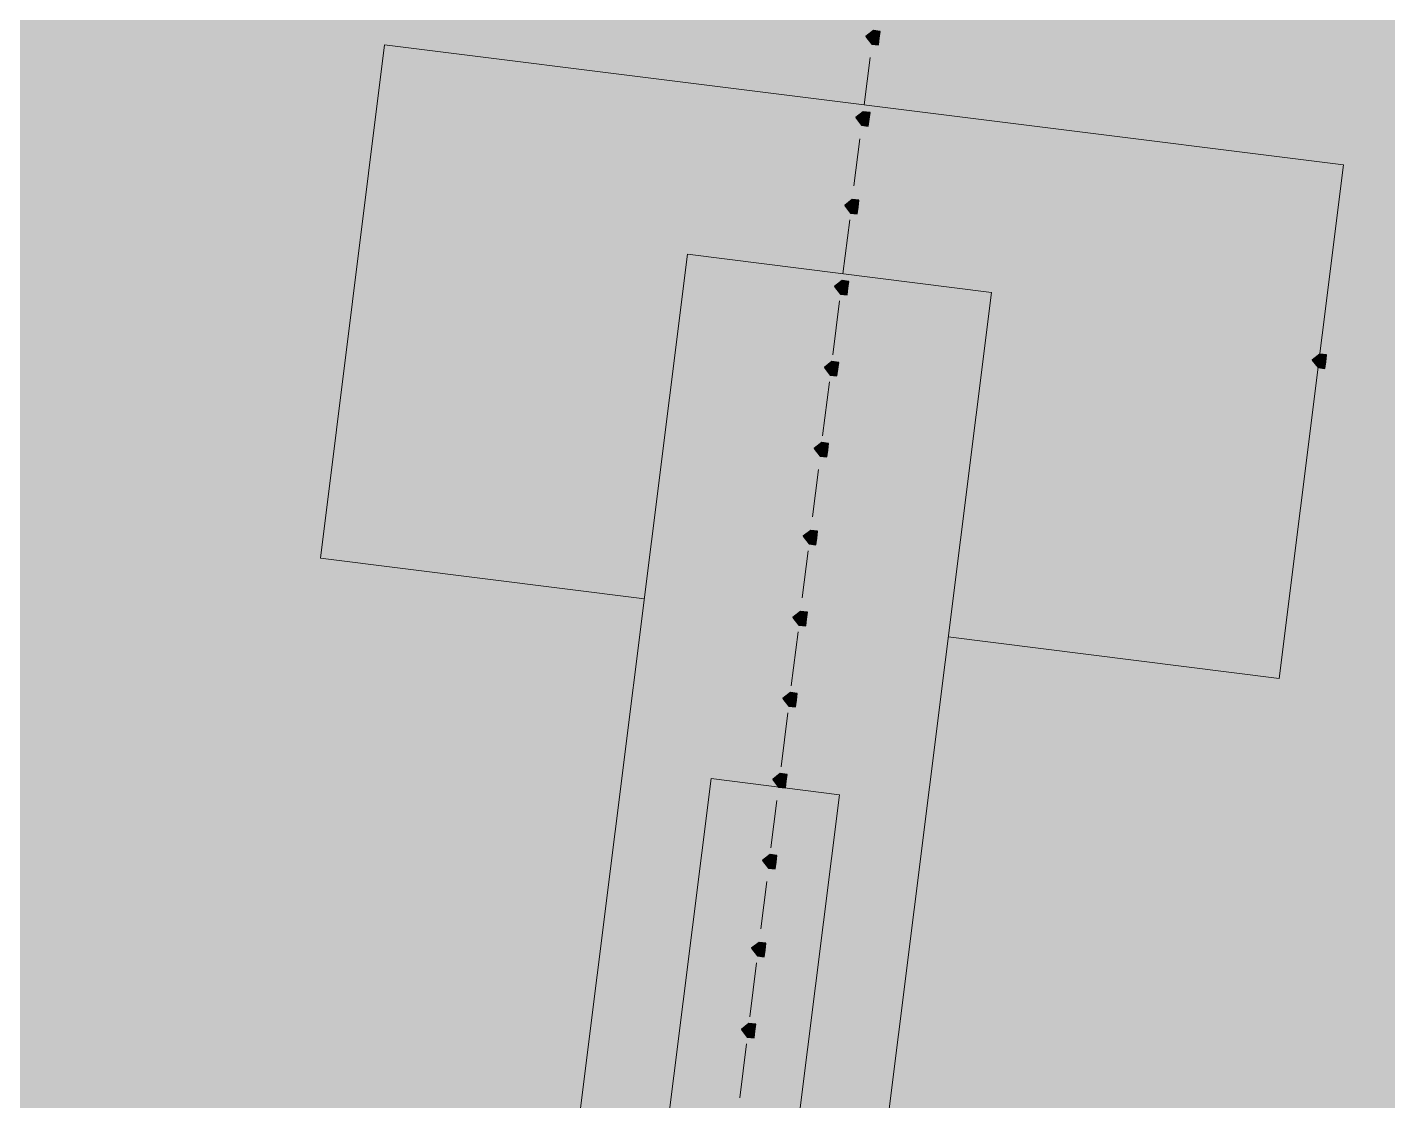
# Model space of a CAD drawing. Header units: metres. Extents: x -4 to 509425, y 7549 to 4732445.
# Drawn here: x 475979.015 to 475980.708, y 4719783.02 to 4719784.355 of the extents above; entities that cross this region are included whole.
import ezdxf

# ---------------------------------------------------------------- set-up
doc = ezdxf.new("R2010")
doc.units = ezdxf.units.M
doc.header["$LTSCALE"] = 0.01
doc.header["$MEASUREMENT"] = 0
doc.layers.get('0').update_dxf_attribs({"lineweight": 0})
doc.layers.add('_SUBESTACIÓN', color=1, linetype='Continuous')
doc.layers.add('SUBESTACION LA VID', color=253, linetype='Continuous')

# ---------------------------------------------------------------- blocks, each defined once
blk = doc.blocks.new('A$Cfff6051d')
at = {"layer": 'SUBESTACION LA VID', "transparency": 33554687}
h = blk.add_hatch(color=256, dxfattribs=at)
h.dxf.hatch_style = 2
h.paths.add_polyline_path([(475980.0755, 4719784.3416), (475980.0766, 4719784.35), (475980.0682, 4719784.3511), (475980.0587, 4719784.3437), (475980.0661, 4719784.3343), (475980.0745, 4719784.3332)])
h = blk.add_hatch(color=256, dxfattribs=at)
h.dxf.hatch_style = 2
h.paths.add_polyline_path([(475980.0755, 4719784.3416), (475980.0766, 4719784.35), (475980.0682, 4719784.3511), (475980.0587, 4719784.3437), (475980.0661, 4719784.3343), (475980.0745, 4719784.3332)])
h = blk.add_hatch(color=256, dxfattribs=at)
h.dxf.hatch_style = 2
h.paths.add_polyline_path([(475980.0755, 4719784.3416), (475980.0766, 4719784.35), (475980.0682, 4719784.3511), (475980.0587, 4719784.3437), (475980.0661, 4719784.3343), (475980.0745, 4719784.3332)])
h = blk.add_hatch(color=256, dxfattribs=at)
h.dxf.hatch_style = 2
h.paths.add_polyline_path([(475980.0629, 4719784.2408), (475980.0639, 4719784.2492), (475980.0555, 4719784.2502), (475980.0461, 4719784.2429), (475980.0534, 4719784.2334), (475980.0618, 4719784.2324)])
h = blk.add_hatch(color=256, dxfattribs=at)
h.dxf.hatch_style = 2
h.paths.add_polyline_path([(475980.0629, 4719784.2408), (475980.0639, 4719784.2492), (475980.0555, 4719784.2502), (475980.0461, 4719784.2429), (475980.0534, 4719784.2334), (475980.0618, 4719784.2324)])
h = blk.add_hatch(color=256, dxfattribs=at)
h.dxf.hatch_style = 2
h.paths.add_polyline_path([(475980.0629, 4719784.2408), (475980.0639, 4719784.2492), (475980.0555, 4719784.2502), (475980.0461, 4719784.2429), (475980.0534, 4719784.2334), (475980.0618, 4719784.2324)])
h = blk.add_hatch(color=256, dxfattribs=at)
h.dxf.hatch_style = 2
h.paths.add_polyline_path([(475980.0492, 4719784.1316), (475980.0502, 4719784.14), (475980.0418, 4719784.141), (475980.0324, 4719784.1337), (475980.0397, 4719784.1242), (475980.0481, 4719784.1232)])
h = blk.add_hatch(color=256, dxfattribs=at)
h.dxf.hatch_style = 2
h.paths.add_polyline_path([(475980.0492, 4719784.1316), (475980.0502, 4719784.14), (475980.0418, 4719784.141), (475980.0324, 4719784.1337), (475980.0397, 4719784.1242), (475980.0481, 4719784.1232)])
h = blk.add_hatch(color=256, dxfattribs=at)
h.dxf.hatch_style = 2
h.paths.add_polyline_path([(475980.0492, 4719784.1316), (475980.0502, 4719784.14), (475980.0418, 4719784.141), (475980.0324, 4719784.1337), (475980.0397, 4719784.1242), (475980.0481, 4719784.1232)])
h = blk.add_hatch(color=256, dxfattribs=at)
h.dxf.hatch_style = 2
h.paths.add_polyline_path([(475980.0365, 4719784.0308), (475980.0376, 4719784.0392), (475980.0292, 4719784.0402), (475980.0197, 4719784.0329), (475980.0271, 4719784.0234), (475980.0355, 4719784.0224)])
h = blk.add_hatch(color=256, dxfattribs=at)
h.dxf.hatch_style = 2
h.paths.add_polyline_path([(475980.0365, 4719784.0308), (475980.0376, 4719784.0392), (475980.0292, 4719784.0402), (475980.0197, 4719784.0329), (475980.0271, 4719784.0234), (475980.0355, 4719784.0224)])
h = blk.add_hatch(color=256, dxfattribs=at)
h.dxf.hatch_style = 2
h.paths.add_polyline_path([(475980.0365, 4719784.0308), (475980.0376, 4719784.0392), (475980.0292, 4719784.0402), (475980.0197, 4719784.0329), (475980.0271, 4719784.0234), (475980.0355, 4719784.0224)])
h = blk.add_hatch(color=256, dxfattribs=at)
h.dxf.hatch_style = 2
h.paths.add_polyline_path([(475980.6309, 4719783.9392), (475980.6319, 4719783.9476), (475980.6235, 4719783.9487), (475980.6141, 4719783.9413), (475980.6214, 4719783.9319), (475980.6298, 4719783.9308)])
h = blk.add_hatch(color=256, dxfattribs=at)
h.dxf.hatch_style = 2
h.paths.add_polyline_path([(475980.0239, 4719783.93), (475980.025, 4719783.9384), (475980.0166, 4719783.9394), (475980.0071, 4719783.9321), (475980.0144, 4719783.9226), (475980.0228, 4719783.9216)])
h = blk.add_hatch(color=256, dxfattribs=at)
h.dxf.hatch_style = 2
h.paths.add_polyline_path([(475980.0239, 4719783.93), (475980.025, 4719783.9384), (475980.0166, 4719783.9394), (475980.0071, 4719783.9321), (475980.0144, 4719783.9226), (475980.0228, 4719783.9216)])
h = blk.add_hatch(color=256, dxfattribs=at)
h.dxf.hatch_style = 2
h.paths.add_polyline_path([(475980.0239, 4719783.93), (475980.025, 4719783.9384), (475980.0166, 4719783.9394), (475980.0071, 4719783.9321), (475980.0144, 4719783.9226), (475980.0228, 4719783.9216)])
h = blk.add_hatch(color=256, dxfattribs=at)
h.dxf.hatch_style = 2
h.paths.add_polyline_path([(475980.0113, 4719783.8292), (475980.0123, 4719783.8376), (475980.0039, 4719783.8386), (475979.9945, 4719783.8313), (475980.0018, 4719783.8218), (475980.0102, 4719783.8208)])
h = blk.add_hatch(color=256, dxfattribs=at)
h.dxf.hatch_style = 2
h.paths.add_polyline_path([(475980.0113, 4719783.8292), (475980.0123, 4719783.8376), (475980.0039, 4719783.8386), (475979.9945, 4719783.8313), (475980.0018, 4719783.8218), (475980.0102, 4719783.8208)])
h = blk.add_hatch(color=256, dxfattribs=at)
h.dxf.hatch_style = 2
h.paths.add_polyline_path([(475980.0113, 4719783.8292), (475980.0123, 4719783.8376), (475980.0039, 4719783.8386), (475979.9945, 4719783.8313), (475980.0018, 4719783.8218), (475980.0102, 4719783.8208)])
h = blk.add_hatch(color=256, dxfattribs=at)
h.dxf.hatch_style = 2
h.paths.add_polyline_path([(475979.9976, 4719783.72), (475979.9986, 4719783.7284), (475979.9902, 4719783.7294), (475979.9808, 4719783.7221), (475979.9881, 4719783.7126), (475979.9965, 4719783.7116)])
h = blk.add_hatch(color=256, dxfattribs=at)
h.dxf.hatch_style = 2
h.paths.add_polyline_path([(475979.9976, 4719783.72), (475979.9986, 4719783.7284), (475979.9902, 4719783.7294), (475979.9808, 4719783.7221), (475979.9881, 4719783.7126), (475979.9965, 4719783.7116)])
h = blk.add_hatch(color=256, dxfattribs=at)
h.dxf.hatch_style = 2
h.paths.add_polyline_path([(475979.9976, 4719783.72), (475979.9986, 4719783.7284), (475979.9902, 4719783.7294), (475979.9808, 4719783.7221), (475979.9881, 4719783.7126), (475979.9965, 4719783.7116)])
h = blk.add_hatch(color=256, dxfattribs=at)
h.dxf.hatch_style = 2
h.paths.add_polyline_path([(475979.9849, 4719783.6192), (475979.986, 4719783.6276), (475979.9776, 4719783.6286), (475979.9681, 4719783.6213), (475979.9755, 4719783.6118), (475979.9839, 4719783.6108)])
h = blk.add_hatch(color=256, dxfattribs=at)
h.dxf.hatch_style = 2
h.paths.add_polyline_path([(475979.9849, 4719783.6192), (475979.986, 4719783.6276), (475979.9776, 4719783.6286), (475979.9681, 4719783.6213), (475979.9755, 4719783.6118), (475979.9839, 4719783.6108)])
h = blk.add_hatch(color=256, dxfattribs=at)
h.dxf.hatch_style = 2
h.paths.add_polyline_path([(475979.9849, 4719783.6192), (475979.986, 4719783.6276), (475979.9776, 4719783.6286), (475979.9681, 4719783.6213), (475979.9755, 4719783.6118), (475979.9839, 4719783.6108)])
h = blk.add_hatch(color=256, dxfattribs=at)
h.dxf.hatch_style = 2
h.paths.add_polyline_path([(475979.9723, 4719783.5184), (475979.9733, 4719783.5268), (475979.9649, 4719783.5278), (475979.9555, 4719783.5205), (475979.9628, 4719783.511), (475979.9712, 4719783.51)])
h = blk.add_hatch(color=256, dxfattribs=at)
h.dxf.hatch_style = 2
h.paths.add_polyline_path([(475979.9723, 4719783.5184), (475979.9733, 4719783.5268), (475979.9649, 4719783.5278), (475979.9555, 4719783.5205), (475979.9628, 4719783.511), (475979.9712, 4719783.51)])
h = blk.add_hatch(color=256, dxfattribs=at)
h.dxf.hatch_style = 2
h.paths.add_polyline_path([(475979.9723, 4719783.5184), (475979.9733, 4719783.5268), (475979.9649, 4719783.5278), (475979.9555, 4719783.5205), (475979.9628, 4719783.511), (475979.9712, 4719783.51)])
h = blk.add_hatch(color=256, dxfattribs=at)
h.dxf.hatch_style = 2
h.paths.add_polyline_path([(475979.9597, 4719783.4176), (475979.9607, 4719783.426), (475979.9523, 4719783.427), (475979.9429, 4719783.4197), (475979.9502, 4719783.4102), (475979.9586, 4719783.4092)])
h = blk.add_hatch(color=256, dxfattribs=at)
h.dxf.hatch_style = 2
h.paths.add_polyline_path([(475979.9597, 4719783.4176), (475979.9607, 4719783.426), (475979.9523, 4719783.427), (475979.9429, 4719783.4197), (475979.9502, 4719783.4102), (475979.9586, 4719783.4092)])
h = blk.add_hatch(color=256, dxfattribs=at)
h.dxf.hatch_style = 2
h.paths.add_polyline_path([(475979.9597, 4719783.4176), (475979.9607, 4719783.426), (475979.9523, 4719783.427), (475979.9429, 4719783.4197), (475979.9502, 4719783.4102), (475979.9586, 4719783.4092)])
h = blk.add_hatch(color=256, dxfattribs=at)
h.dxf.hatch_style = 2
h.paths.add_polyline_path([(475979.947, 4719783.3168), (475979.9481, 4719783.3252), (475979.9397, 4719783.3262), (475979.9302, 4719783.3189), (475979.9376, 4719783.3094), (475979.946, 4719783.3084)])
h = blk.add_hatch(color=256, dxfattribs=at)
h.dxf.hatch_style = 2
h.paths.add_polyline_path([(475979.947, 4719783.3168), (475979.9481, 4719783.3252), (475979.9397, 4719783.3262), (475979.9302, 4719783.3189), (475979.9376, 4719783.3094), (475979.946, 4719783.3084)])
h = blk.add_hatch(color=256, dxfattribs=at)
h.dxf.hatch_style = 2
h.paths.add_polyline_path([(475979.947, 4719783.3168), (475979.9481, 4719783.3252), (475979.9397, 4719783.3262), (475979.9302, 4719783.3189), (475979.9376, 4719783.3094), (475979.946, 4719783.3084)])
h = blk.add_hatch(color=256, dxfattribs=at)
h.dxf.hatch_style = 2
h.paths.add_polyline_path([(475979.9333, 4719783.2076), (475979.9344, 4719783.216), (475979.926, 4719783.217), (475979.9165, 4719783.2097), (475979.9239, 4719783.2002), (475979.9323, 4719783.1992)])
h = blk.add_hatch(color=256, dxfattribs=at)
h.dxf.hatch_style = 2
h.paths.add_polyline_path([(475979.9333, 4719783.2076), (475979.9344, 4719783.216), (475979.926, 4719783.217), (475979.9165, 4719783.2097), (475979.9239, 4719783.2002), (475979.9323, 4719783.1992)])
h = blk.add_hatch(color=256, dxfattribs=at)
h.dxf.hatch_style = 2
h.paths.add_polyline_path([(475979.9333, 4719783.2076), (475979.9344, 4719783.216), (475979.926, 4719783.217), (475979.9165, 4719783.2097), (475979.9239, 4719783.2002), (475979.9323, 4719783.1992)])
h = blk.add_hatch(color=256, dxfattribs=at)
h.dxf.hatch_style = 2
h.paths.add_polyline_path([(475979.9207, 4719783.1068), (475979.9217, 4719783.1152), (475979.9133, 4719783.1162), (475979.9039, 4719783.1089), (475979.9112, 4719783.0994), (475979.9196, 4719783.0984)])
h = blk.add_hatch(color=256, dxfattribs=at)
h.dxf.hatch_style = 2
h.paths.add_polyline_path([(475979.9207, 4719783.1068), (475979.9217, 4719783.1152), (475979.9133, 4719783.1162), (475979.9039, 4719783.1089), (475979.9112, 4719783.0994), (475979.9196, 4719783.0984)])
h = blk.add_hatch(color=256, dxfattribs=at)
h.dxf.hatch_style = 2
h.paths.add_polyline_path([(475979.9207, 4719783.1068), (475979.9217, 4719783.1152), (475979.9133, 4719783.1162), (475979.9039, 4719783.1089), (475979.9112, 4719783.0994), (475979.9196, 4719783.0984)])
at = {"layer": 'SUBESTACION LA VID', "lineweight": 15}
for p, q in [((475980.0639, 4719784.3175), (475980.0566, 4719784.2586)), ((475980.0639, 4719784.3175), (475980.0566, 4719784.2586)), ((475980.0639, 4719784.3175), (475980.0566, 4719784.2586)), ((475980.0513, 4719784.2166), (475980.0439, 4719784.1578)), ((475980.0513, 4719784.2166), (475980.0439, 4719784.1578)), ((475980.0513, 4719784.2166), (475980.0439, 4719784.1578)), ((475980.0387, 4719784.1158), (475980.0302, 4719784.0486)), ((475980.0387, 4719784.1158), (475980.0302, 4719784.0486)), ((475980.0387, 4719784.1158), (475980.0302, 4719784.0486)), ((475980.026, 4719784.015), (475980.0176, 4719783.9478)), ((475980.026, 4719784.015), (475980.0176, 4719783.9478)), ((475980.026, 4719784.015), (475980.0176, 4719783.9478)), ((475980.0134, 4719783.9142), (475980.005, 4719783.847)), ((475980.0134, 4719783.9142), (475980.005, 4719783.847)), ((475980.0134, 4719783.9142), (475980.005, 4719783.847)), ((475979.9997, 4719783.805), (475979.9923, 4719783.7462)), ((475979.9997, 4719783.805), (475979.9923, 4719783.7462)), ((475979.9997, 4719783.805), (475979.9923, 4719783.7462)), ((475979.9871, 4719783.7042), (475979.9797, 4719783.6454)), ((475979.9871, 4719783.7042), (475979.9797, 4719783.6454)), ((475979.9871, 4719783.7042), (475979.9797, 4719783.6454)), ((475979.9744, 4719783.6034), (475979.966, 4719783.5362)), ((475979.9744, 4719783.6034), (475979.966, 4719783.5362)), ((475979.9744, 4719783.6034), (475979.966, 4719783.5362)), ((475979.9618, 4719783.5026), (475979.9534, 4719783.4354)), ((475979.9618, 4719783.5026), (475979.9534, 4719783.4354)), ((475979.9618, 4719783.5026), (475979.9534, 4719783.4354)), ((475979.9481, 4719783.3934), (475979.9407, 4719783.3346)), ((475979.9481, 4719783.3934), (475979.9407, 4719783.3346)), ((475979.9481, 4719783.3934), (475979.9407, 4719783.3346)), ((475979.9355, 4719783.2926), (475979.9281, 4719783.2338)), ((475979.9355, 4719783.2926), (475979.9281, 4719783.2338)), ((475979.9355, 4719783.2926), (475979.9281, 4719783.2338)), ((475979.9228, 4719783.1918), (475979.9144, 4719783.1246)), ((475979.9228, 4719783.1918), (475979.9144, 4719783.1246)), ((475979.9228, 4719783.1918), (475979.9144, 4719783.1246)), ((475979.9102, 4719783.091), (475979.9018, 4719783.0238)), ((475979.9102, 4719783.091), (475979.9018, 4719783.0238)), ((475979.9102, 4719783.091), (475979.9018, 4719783.0238))]:
    blk.add_line(p, q, dxfattribs=at)
at = {"layer": 'SUBESTACION LA VID'}
for points in [[(475980.0755, 4719784.3416), (475980.0766, 4719784.35), (475980.0682, 4719784.3511), (475980.0587, 4719784.3437), (475980.0661, 4719784.3343), (475980.0745, 4719784.3332)], [(475980.0755, 4719784.3416), (475980.0766, 4719784.35), (475980.0682, 4719784.3511), (475980.0587, 4719784.3437), (475980.0661, 4719784.3343), (475980.0745, 4719784.3332)], [(475980.0755, 4719784.3416), (475980.0766, 4719784.35), (475980.0682, 4719784.3511), (475980.0587, 4719784.3437), (475980.0661, 4719784.3343), (475980.0745, 4719784.3332)], [(475980.0629, 4719784.2408), (475980.0639, 4719784.2492), (475980.0555, 4719784.2502), (475980.0461, 4719784.2429), (475980.0534, 4719784.2334), (475980.0618, 4719784.2324)], [(475980.0629, 4719784.2408), (475980.0639, 4719784.2492), (475980.0555, 4719784.2502), (475980.0461, 4719784.2429), (475980.0534, 4719784.2334), (475980.0618, 4719784.2324)], [(475980.0629, 4719784.2408), (475980.0639, 4719784.2492), (475980.0555, 4719784.2502), (475980.0461, 4719784.2429), (475980.0534, 4719784.2334), (475980.0618, 4719784.2324)], [(475980.0492, 4719784.1316), (475980.0502, 4719784.14), (475980.0418, 4719784.141), (475980.0324, 4719784.1337), (475980.0397, 4719784.1242), (475980.0481, 4719784.1232)], [(475980.0492, 4719784.1316), (475980.0502, 4719784.14), (475980.0418, 4719784.141), (475980.0324, 4719784.1337), (475980.0397, 4719784.1242), (475980.0481, 4719784.1232)], [(475980.0492, 4719784.1316), (475980.0502, 4719784.14), (475980.0418, 4719784.141), (475980.0324, 4719784.1337), (475980.0397, 4719784.1242), (475980.0481, 4719784.1232)], [(475980.0365, 4719784.0308), (475980.0376, 4719784.0392), (475980.0292, 4719784.0402), (475980.0197, 4719784.0329), (475980.0271, 4719784.0234), (475980.0355, 4719784.0224)], [(475980.0365, 4719784.0308), (475980.0376, 4719784.0392), (475980.0292, 4719784.0402), (475980.0197, 4719784.0329), (475980.0271, 4719784.0234), (475980.0355, 4719784.0224)], [(475980.0365, 4719784.0308), (475980.0376, 4719784.0392), (475980.0292, 4719784.0402), (475980.0197, 4719784.0329), (475980.0271, 4719784.0234), (475980.0355, 4719784.0224)], [(475980.6309, 4719783.9392), (475980.6319, 4719783.9476), (475980.6235, 4719783.9487), (475980.6141, 4719783.9413), (475980.6214, 4719783.9319), (475980.6298, 4719783.9308)], [(475980.0239, 4719783.93), (475980.025, 4719783.9384), (475980.0166, 4719783.9394), (475980.0071, 4719783.9321), (475980.0144, 4719783.9226), (475980.0228, 4719783.9216)], [(475980.0239, 4719783.93), (475980.025, 4719783.9384), (475980.0166, 4719783.9394), (475980.0071, 4719783.9321), (475980.0144, 4719783.9226), (475980.0228, 4719783.9216)], [(475980.0239, 4719783.93), (475980.025, 4719783.9384), (475980.0166, 4719783.9394), (475980.0071, 4719783.9321), (475980.0144, 4719783.9226), (475980.0228, 4719783.9216)], [(475980.0113, 4719783.8292), (475980.0123, 4719783.8376), (475980.0039, 4719783.8386), (475979.9945, 4719783.8313), (475980.0018, 4719783.8218), (475980.0102, 4719783.8208)], [(475980.0113, 4719783.8292), (475980.0123, 4719783.8376), (475980.0039, 4719783.8386), (475979.9945, 4719783.8313), (475980.0018, 4719783.8218), (475980.0102, 4719783.8208)], [(475980.0113, 4719783.8292), (475980.0123, 4719783.8376), (475980.0039, 4719783.8386), (475979.9945, 4719783.8313), (475980.0018, 4719783.8218), (475980.0102, 4719783.8208)], [(475979.9976, 4719783.72), (475979.9986, 4719783.7284), (475979.9902, 4719783.7294), (475979.9808, 4719783.7221), (475979.9881, 4719783.7126), (475979.9965, 4719783.7116)], [(475979.9976, 4719783.72), (475979.9986, 4719783.7284), (475979.9902, 4719783.7294), (475979.9808, 4719783.7221), (475979.9881, 4719783.7126), (475979.9965, 4719783.7116)], [(475979.9976, 4719783.72), (475979.9986, 4719783.7284), (475979.9902, 4719783.7294), (475979.9808, 4719783.7221), (475979.9881, 4719783.7126), (475979.9965, 4719783.7116)], [(475979.9849, 4719783.6192), (475979.986, 4719783.6276), (475979.9776, 4719783.6286), (475979.9681, 4719783.6213), (475979.9755, 4719783.6118), (475979.9839, 4719783.6108)], [(475979.9849, 4719783.6192), (475979.986, 4719783.6276), (475979.9776, 4719783.6286), (475979.9681, 4719783.6213), (475979.9755, 4719783.6118), (475979.9839, 4719783.6108)], [(475979.9849, 4719783.6192), (475979.986, 4719783.6276), (475979.9776, 4719783.6286), (475979.9681, 4719783.6213), (475979.9755, 4719783.6118), (475979.9839, 4719783.6108)], [(475979.9723, 4719783.5184), (475979.9733, 4719783.5268), (475979.9649, 4719783.5278), (475979.9555, 4719783.5205), (475979.9628, 4719783.511), (475979.9712, 4719783.51)], [(475979.9723, 4719783.5184), (475979.9733, 4719783.5268), (475979.9649, 4719783.5278), (475979.9555, 4719783.5205), (475979.9628, 4719783.511), (475979.9712, 4719783.51)], [(475979.9723, 4719783.5184), (475979.9733, 4719783.5268), (475979.9649, 4719783.5278), (475979.9555, 4719783.5205), (475979.9628, 4719783.511), (475979.9712, 4719783.51)], [(475979.9597, 4719783.4176), (475979.9607, 4719783.426), (475979.9523, 4719783.427), (475979.9429, 4719783.4197), (475979.9502, 4719783.4102), (475979.9586, 4719783.4092)], [(475979.9597, 4719783.4176), (475979.9607, 4719783.426), (475979.9523, 4719783.427), (475979.9429, 4719783.4197), (475979.9502, 4719783.4102), (475979.9586, 4719783.4092)], [(475979.9597, 4719783.4176), (475979.9607, 4719783.426), (475979.9523, 4719783.427), (475979.9429, 4719783.4197), (475979.9502, 4719783.4102), (475979.9586, 4719783.4092)], [(475979.947, 4719783.3168), (475979.9481, 4719783.3252), (475979.9397, 4719783.3262), (475979.9302, 4719783.3189), (475979.9376, 4719783.3094), (475979.946, 4719783.3084)], [(475979.947, 4719783.3168), (475979.9481, 4719783.3252), (475979.9397, 4719783.3262), (475979.9302, 4719783.3189), (475979.9376, 4719783.3094), (475979.946, 4719783.3084)], [(475979.947, 4719783.3168), (475979.9481, 4719783.3252), (475979.9397, 4719783.3262), (475979.9302, 4719783.3189), (475979.9376, 4719783.3094), (475979.946, 4719783.3084)], [(475979.9333, 4719783.2076), (475979.9344, 4719783.216), (475979.926, 4719783.217), (475979.9165, 4719783.2097), (475979.9239, 4719783.2002), (475979.9323, 4719783.1992)], [(475979.9333, 4719783.2076), (475979.9344, 4719783.216), (475979.926, 4719783.217), (475979.9165, 4719783.2097), (475979.9239, 4719783.2002), (475979.9323, 4719783.1992)], [(475979.9333, 4719783.2076), (475979.9344, 4719783.216), (475979.926, 4719783.217), (475979.9165, 4719783.2097), (475979.9239, 4719783.2002), (475979.9323, 4719783.1992)], [(475979.9207, 4719783.1068), (475979.9217, 4719783.1152), (475979.9133, 4719783.1162), (475979.9039, 4719783.1089), (475979.9112, 4719783.0994), (475979.9196, 4719783.0984)], [(475979.9207, 4719783.1068), (475979.9217, 4719783.1152), (475979.9133, 4719783.1162), (475979.9039, 4719783.1089), (475979.9112, 4719783.0994), (475979.9196, 4719783.0984)], [(475979.9207, 4719783.1068), (475979.9217, 4719783.1152), (475979.9133, 4719783.1162), (475979.9039, 4719783.1089), (475979.9112, 4719783.0994), (475979.9196, 4719783.0984)]]:
    blk.add_lwpolyline(points, close=True, dxfattribs=at)
at = {"layer": 'SUBESTACION LA VID', "lineweight": 0}
for points in [[(475980.0755, 4719784.3416), (475980.0766, 4719784.35), (475980.0682, 4719784.3511), (475980.0587, 4719784.3437), (475980.0661, 4719784.3343), (475980.0745, 4719784.3332)], [(475980.0755, 4719784.3416), (475980.0766, 4719784.35), (475980.0682, 4719784.3511), (475980.0587, 4719784.3437), (475980.0661, 4719784.3343), (475980.0745, 4719784.3332)], [(475980.0755, 4719784.3416), (475980.0766, 4719784.35), (475980.0682, 4719784.3511), (475980.0587, 4719784.3437), (475980.0661, 4719784.3343), (475980.0745, 4719784.3332)], [(475980.0629, 4719784.2408), (475980.0639, 4719784.2492), (475980.0555, 4719784.2502), (475980.0461, 4719784.2429), (475980.0534, 4719784.2334), (475980.0618, 4719784.2324)], [(475980.0629, 4719784.2408), (475980.0639, 4719784.2492), (475980.0555, 4719784.2502), (475980.0461, 4719784.2429), (475980.0534, 4719784.2334), (475980.0618, 4719784.2324)], [(475980.0629, 4719784.2408), (475980.0639, 4719784.2492), (475980.0555, 4719784.2502), (475980.0461, 4719784.2429), (475980.0534, 4719784.2334), (475980.0618, 4719784.2324)], [(475980.0492, 4719784.1316), (475980.0502, 4719784.14), (475980.0418, 4719784.141), (475980.0324, 4719784.1337), (475980.0397, 4719784.1242), (475980.0481, 4719784.1232)], [(475980.0492, 4719784.1316), (475980.0502, 4719784.14), (475980.0418, 4719784.141), (475980.0324, 4719784.1337), (475980.0397, 4719784.1242), (475980.0481, 4719784.1232)], [(475980.0492, 4719784.1316), (475980.0502, 4719784.14), (475980.0418, 4719784.141), (475980.0324, 4719784.1337), (475980.0397, 4719784.1242), (475980.0481, 4719784.1232)], [(475980.0365, 4719784.0308), (475980.0376, 4719784.0392), (475980.0292, 4719784.0402), (475980.0197, 4719784.0329), (475980.0271, 4719784.0234), (475980.0355, 4719784.0224)], [(475980.0365, 4719784.0308), (475980.0376, 4719784.0392), (475980.0292, 4719784.0402), (475980.0197, 4719784.0329), (475980.0271, 4719784.0234), (475980.0355, 4719784.0224)], [(475980.0365, 4719784.0308), (475980.0376, 4719784.0392), (475980.0292, 4719784.0402), (475980.0197, 4719784.0329), (475980.0271, 4719784.0234), (475980.0355, 4719784.0224)], [(475980.6309, 4719783.9392), (475980.6319, 4719783.9476), (475980.6235, 4719783.9487), (475980.6141, 4719783.9413), (475980.6214, 4719783.9319), (475980.6298, 4719783.9308)], [(475980.0239, 4719783.93), (475980.025, 4719783.9384), (475980.0166, 4719783.9394), (475980.0071, 4719783.9321), (475980.0144, 4719783.9226), (475980.0228, 4719783.9216)], [(475980.0239, 4719783.93), (475980.025, 4719783.9384), (475980.0166, 4719783.9394), (475980.0071, 4719783.9321), (475980.0144, 4719783.9226), (475980.0228, 4719783.9216)], [(475980.0239, 4719783.93), (475980.025, 4719783.9384), (475980.0166, 4719783.9394), (475980.0071, 4719783.9321), (475980.0144, 4719783.9226), (475980.0228, 4719783.9216)], [(475980.0113, 4719783.8292), (475980.0123, 4719783.8376), (475980.0039, 4719783.8386), (475979.9945, 4719783.8313), (475980.0018, 4719783.8218), (475980.0102, 4719783.8208)], [(475980.0113, 4719783.8292), (475980.0123, 4719783.8376), (475980.0039, 4719783.8386), (475979.9945, 4719783.8313), (475980.0018, 4719783.8218), (475980.0102, 4719783.8208)], [(475980.0113, 4719783.8292), (475980.0123, 4719783.8376), (475980.0039, 4719783.8386), (475979.9945, 4719783.8313), (475980.0018, 4719783.8218), (475980.0102, 4719783.8208)], [(475979.9976, 4719783.72), (475979.9986, 4719783.7284), (475979.9902, 4719783.7294), (475979.9808, 4719783.7221), (475979.9881, 4719783.7126), (475979.9965, 4719783.7116)], [(475979.9976, 4719783.72), (475979.9986, 4719783.7284), (475979.9902, 4719783.7294), (475979.9808, 4719783.7221), (475979.9881, 4719783.7126), (475979.9965, 4719783.7116)], [(475979.9976, 4719783.72), (475979.9986, 4719783.7284), (475979.9902, 4719783.7294), (475979.9808, 4719783.7221), (475979.9881, 4719783.7126), (475979.9965, 4719783.7116)], [(475979.9849, 4719783.6192), (475979.986, 4719783.6276), (475979.9776, 4719783.6286), (475979.9681, 4719783.6213), (475979.9755, 4719783.6118), (475979.9839, 4719783.6108)], [(475979.9849, 4719783.6192), (475979.986, 4719783.6276), (475979.9776, 4719783.6286), (475979.9681, 4719783.6213), (475979.9755, 4719783.6118), (475979.9839, 4719783.6108)], [(475979.9849, 4719783.6192), (475979.986, 4719783.6276), (475979.9776, 4719783.6286), (475979.9681, 4719783.6213), (475979.9755, 4719783.6118), (475979.9839, 4719783.6108)], [(475979.9723, 4719783.5184), (475979.9733, 4719783.5268), (475979.9649, 4719783.5278), (475979.9555, 4719783.5205), (475979.9628, 4719783.511), (475979.9712, 4719783.51)], [(475979.9723, 4719783.5184), (475979.9733, 4719783.5268), (475979.9649, 4719783.5278), (475979.9555, 4719783.5205), (475979.9628, 4719783.511), (475979.9712, 4719783.51)], [(475979.9723, 4719783.5184), (475979.9733, 4719783.5268), (475979.9649, 4719783.5278), (475979.9555, 4719783.5205), (475979.9628, 4719783.511), (475979.9712, 4719783.51)], [(475979.9597, 4719783.4176), (475979.9607, 4719783.426), (475979.9523, 4719783.427), (475979.9429, 4719783.4197), (475979.9502, 4719783.4102), (475979.9586, 4719783.4092)], [(475979.9597, 4719783.4176), (475979.9607, 4719783.426), (475979.9523, 4719783.427), (475979.9429, 4719783.4197), (475979.9502, 4719783.4102), (475979.9586, 4719783.4092)], [(475979.9597, 4719783.4176), (475979.9607, 4719783.426), (475979.9523, 4719783.427), (475979.9429, 4719783.4197), (475979.9502, 4719783.4102), (475979.9586, 4719783.4092)], [(475979.947, 4719783.3168), (475979.9481, 4719783.3252), (475979.9397, 4719783.3262), (475979.9302, 4719783.3189), (475979.9376, 4719783.3094), (475979.946, 4719783.3084)], [(475979.947, 4719783.3168), (475979.9481, 4719783.3252), (475979.9397, 4719783.3262), (475979.9302, 4719783.3189), (475979.9376, 4719783.3094), (475979.946, 4719783.3084)], [(475979.947, 4719783.3168), (475979.9481, 4719783.3252), (475979.9397, 4719783.3262), (475979.9302, 4719783.3189), (475979.9376, 4719783.3094), (475979.946, 4719783.3084)], [(475979.9333, 4719783.2076), (475979.9344, 4719783.216), (475979.926, 4719783.217), (475979.9165, 4719783.2097), (475979.9239, 4719783.2002), (475979.9323, 4719783.1992)], [(475979.9333, 4719783.2076), (475979.9344, 4719783.216), (475979.926, 4719783.217), (475979.9165, 4719783.2097), (475979.9239, 4719783.2002), (475979.9323, 4719783.1992)], [(475979.9333, 4719783.2076), (475979.9344, 4719783.216), (475979.926, 4719783.217), (475979.9165, 4719783.2097), (475979.9239, 4719783.2002), (475979.9323, 4719783.1992)], [(475979.9207, 4719783.1068), (475979.9217, 4719783.1152), (475979.9133, 4719783.1162), (475979.9039, 4719783.1089), (475979.9112, 4719783.0994), (475979.9196, 4719783.0984)], [(475979.9207, 4719783.1068), (475979.9217, 4719783.1152), (475979.9133, 4719783.1162), (475979.9039, 4719783.1089), (475979.9112, 4719783.0994), (475979.9196, 4719783.0984)], [(475979.9207, 4719783.1068), (475979.9217, 4719783.1152), (475979.9133, 4719783.1162), (475979.9039, 4719783.1089), (475979.9112, 4719783.0994), (475979.9196, 4719783.0984)]]:
    blk.add_lwpolyline(points, close=True, dxfattribs=at)
at = {"layer": 'SUBESTACION LA VID', "lineweight": 15}
for points in [[(475980.1613, 4719783.5971), (475980.573, 4719783.5454), (475980.653, 4719784.1839), (475979.4601, 4719784.3334), (475979.3801, 4719783.695), (475979.7833, 4719783.6444)], [(475979.971, 4719782.9639), (475980.0802, 4719782.9502), (475980.2151, 4719784.0255), (475979.837, 4719784.0729), (475979.7022, 4719782.9976), (475979.8114, 4719782.9839)], [(475979.9563, 4719782.8463), (475980.0258, 4719783.4007), (475979.8662, 4719783.4207), (475979.7967, 4719782.8663)]]:
    blk.add_lwpolyline(points, dxfattribs=at)

msp = doc.modelspace()

# ---------------------------------------------------------------- hatches: boundary and pattern name
at = {"layer": '_SUBESTACIÓN', "transparency": 33554559}
h = msp.add_hatch(color=1, dxfattribs=at)
h.dxf.hatch_style = 1
h.paths.add_polyline_path([(475968.6399, 4719805.825), (476089.9386, 4719790.615), (476078.1686, 4719696.74), (475956.8686, 4719711.9502)])

# ---------------------------------------------------------------- block references
at = {"linetype": 'Continuous'}
msp.add_blockref('A$Cfff6051d', (0, 0), dxfattribs=at)

doc.saveas('drawing.dxf')
